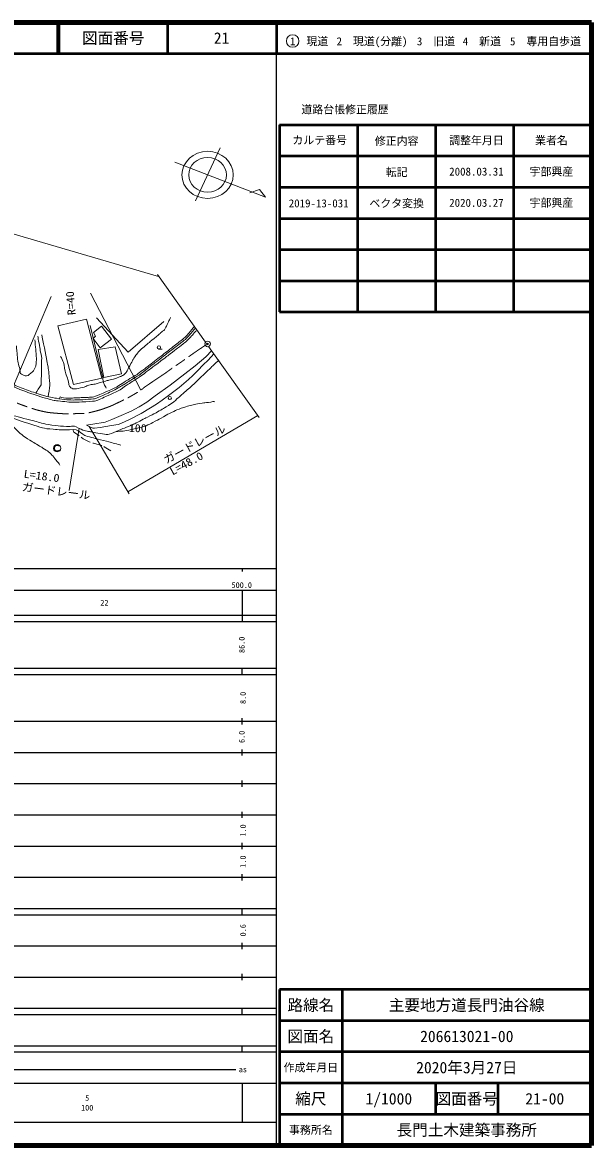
# Model space of a CAD drawing. Units: millimetres, scale not verified. Extents: x 40000 to 680000, y 20000 to 380000.
# Drawn here: x 497531 to 680000, y 20000 to 380000 of the extents above; entities that cross this region are included whole.
import ezdxf
from ezdxf.enums import TextEntityAlignment as Align

# ---------------------------------------------------------------- set-up
doc = ezdxf.new("R2010")
doc.units = ezdxf.units.MM
doc.header["$LTSCALE"] = 1000
doc.header["$PDMODE"] = 32
doc.header["$PDSIZE"] = 500
doc.linetypes.add('CHAIN', pattern=[18.5, 12, -1.5, 3.5, -1.5])
for name, color, linetype, lineweight in [('M-BMK', 2, 'CHAIN', 13), ('M-TTL', 2, 'Continuous', 140), ('M-TTL-BAND', 7, 'Continuous', 25), ('M-TTL-FRAM', 2, 'Continuous', 50), ('M-TTL-LINE', 7, 'Continuous', 50), ('M-TTL-TXT', 7, 'Continuous', 13), ('M-WORK', 1, 'Continuous', 13)]:
    doc.layers.add(name, color=color, linetype=linetype, lineweight=lineweight)
doc.layers.add('M-OTRS', color=6, linetype='Continuous')
doc.styles.add('ＭＳ ゴシック', font='')
doc.styles.get('ＭＳ ゴシック').set_extended_font_data('MS Gothic')

msp = doc.modelspace()

# ---------------------------------------------------------------- linework, layer by layer
at = {"layer": 'M-BMK'}
msp.add_open_spline([(468936, 275335), (470085, 274576), (471193, 273843), (471769, 273462), (473310, 272442), (477928, 269377), (479469, 268357), (480108, 267933), (482028, 266660), (482669, 266239), (484217, 265221), (488862, 262174), (490414, 261163), (490774, 260928), (491869, 260242), (492232, 260010), (492586, 259783), (493626, 259069), (493996, 258870), (494458, 258620), (495896, 257968), (496384, 257771), (497024, 257512), (498974, 256809), (499629, 256588), (500194, 256396), (501900, 255853), (502478, 255704), (503149, 255532), (505182, 255075), (505869, 254982), (506847, 254851), (509802, 254607), (510788, 254584), (512163, 254551), (516291, 254615), (517663, 254699), (518131, 254728), (519506, 255036), (519962, 255146), (520544, 255285), (522279, 255758), (522849, 255943), (523494, 256153), (525407, 256853), (526031, 257121), (526793, 257449), (529029, 258548), (529773, 258916), (530349, 259201), (532080, 260057), (532632, 260388), (533412, 260858), (535726, 262123), (536420, 262913), (537290, 263499), (539891, 265272), (540760, 265861), (541363, 266269), (543181, 267482), (543778, 267899), (544189, 268186), (545390, 269092), (545801, 269380), (546336, 269756), (547970, 270842), (548508, 271213), (548948, 271517), (550255, 272444), (550692, 272752), (551275, 273162), (553021, 274399), (553608, 274803), (553916, 275016), (554857, 275628), (555166, 275839), (555363, 275973), (555946, 276388), (556138, 276530)], degree=3, knots=[0, 0, 0, 0, 1, 1, 1, 2, 2, 2, 3, 3, 3, 4, 4, 4, 5, 5, 5, 6, 6, 6, 7, 7, 7, 8, 8, 8, 9, 9, 9, 10, 10, 10, 11, 11, 11, 12, 12, 12, 13, 13, 13, 14, 14, 14, 15, 15, 15, 16, 16, 16, 17, 17, 17, 18, 18, 18, 19, 19, 19, 20, 20, 20, 21, 21, 21, 22, 22, 22, 23, 23, 23, 24, 24, 24, 25, 25, 25, 26, 26, 26, 26], dxfattribs=at)
at = {"layer": 'M-OTRS'}
msp.add_point((556780, 276935), dxfattribs=at)
at = {"layer": 'M-TTL'}
for p, q in [((680000, 380000), (40000, 380000)), ((680000, 20000), (680000, 380000)), ((40000, 20000), (680000, 20000))]:
    msp.add_line(p, q, dxfattribs=at)
at = {"layer": 'M-TTL-BAND'}
for p, q in [((579000, 20000), (579000, 370000)), ((40000, 205000), (579000, 205000)), ((568000, 205000), (568000, 204000)), ((68000, 198000), (579000, 198000)), ((568000, 198000), (568000, 188000)), ((40000, 190000), (579000, 190000)), ((40000, 188000), (579000, 188000)), ((40000, 173000), (579000, 173000)), ((568000, 171000), (568000, 173000)), ((40000, 171000), (579000, 171000)), ((40000, 156000), (579000, 156000)), ((568000, 155000), (568000, 157000)), ((46000, 146000), (579000, 146000)), ((568000, 145000), (568000, 147000)), ((568000, 135000), (568000, 137000)), ((52000, 136000), (579000, 136000)), ((46000, 126000), (579000, 126000)), ((568000, 125000), (568000, 127000)), ((52000, 116000), (579000, 116000)), ((568000, 115000), (568000, 117000)), ((46000, 106000), (579000, 106000)), ((568000, 105000), (568000, 107000)), ((40000, 96000), (579000, 96000)), ((40000, 94000), (579000, 94000)), ((568000, 94000), (568000, 96000)), ((49000, 84000), (579000, 84000)), ((568000, 83000), (568000, 85000)), ((40000, 74000), (579000, 74000)), ((568000, 73000), (568000, 75000)), ((40000, 64000), (579000, 64000)), ((40000, 62000), (579000, 62000)), ((568000, 62000), (568000, 64000)), ((40000, 52000), (579000, 52000)), ((568000, 50000), (568000, 52000)), ((40000, 50000), (579000, 50000)), ((70805, 44406), (565903, 44406)), ((40000, 40000), (579000, 40000)), ((568000, 40000), (568000, 27500)), ((68000, 27500), (579000, 27500))]:
    msp.add_line(p, q, dxfattribs=at)
at = {"layer": 'M-TTL-FRAM'}
for p, q in [((580000, 347197), (580000, 287197)), ((580000, 347197), (680000, 347197)), ((580000, 287197), (680000, 287197)), ((680000, 70000), (580000, 70000)), ((580000, 70000), (580000, 20000))]:
    msp.add_line(p, q, dxfattribs=at)
at = {"layer": 'M-TTL-LINE'}
for p, q in [((508747, 380000), (508747, 370000)), ((509247, 380000), (509247, 370000)), ((543997, 380000), (543997, 370000)), ((579000, 380000), (579000, 370000)), ((40000, 370000), (680000, 370000)), ((605000, 347197), (605000, 287197)), ((630000, 347197), (630000, 287197)), ((655000, 347197), (655000, 287197)), ((580000, 337197), (680000, 337197)), ((580000, 327197), (680000, 327197)), ((580000, 317197), (680000, 317197)), ((580000, 307197), (680000, 307197)), ((580000, 297197), (680000, 297197)), ((600000, 70000), (600000, 20000)), ((680000, 60000), (580000, 60000)), ((680000, 50000), (580000, 50000)), ((680000, 40000), (580000, 40000)), ((630000, 40000), (630000, 30000)), ((650000, 40000), (650000, 30000)), ((680000, 30000), (580000, 30000))]:
    msp.add_line(p, q, dxfattribs=at)
at = {"layer": 'M-TTL-TXT'}
msp.add_circle((584147, 374034), 2000, dxfattribs=at)
at = {"layer": 'M-WORK'}
for p, q in [((553022, 322852), (560932, 339802)), ((438142, 328783), (541197, 298590)), ((540785, 299168), (556232, 277525)), ((492987, 259509), (506727, 292149)), ((519309, 293227), (535505, 262151)), ((519210, 282896), (523253, 266104)), ((541281, 275325), (542359, 275293)), ((557228, 276130), (573454, 253396)), ((509594, 259945), (509296, 259394)), ((531301, 229530), (573020, 254005)), ((512466, 229949), (515692, 249922))]:
    msp.add_line(p, q, dxfattribs=at)
for points in [[(546441, 335182), (575470, 323956), (573494, 326442), (570459, 325364)], [(521283, 285276), (531390, 274344), (542836, 284175)], [(518035, 250952), (520115, 251236), (524038, 251872), (526146, 252689), (528454, 253705), (532377, 255386), (534913, 256783), (537388, 258290), (540123, 260265), (544900, 263751), (549630, 267417), (552907, 269972), (556320, 272862), (558274, 274856)], [(518937, 250468), (520099, 249985), (520663, 249902), (522491, 250158), (526080, 250771), (528217, 251172), (529072, 251406), (532083, 252840), (535587, 254673), (538617, 256496), (540460, 257598), (542293, 258975), (544382, 260457), (547782, 262983), (550782, 265552), (552188, 266853), (553736, 268420), (555465, 270225), (557032, 271792), (558922, 273796)], [(513662, 249478), (514054, 248695), (515490, 247672), (515726, 247497)], [(518035, 250952), (518937, 250468), (522734, 244034), (528109, 234985), (531699, 228850)], [(516360, 247027), (517033, 246528), (518974, 245557), (519247, 245470)], [(520112, 245193), (520343, 245119), (522843, 244387), (523013, 244316)], [(523615, 244063), (523761, 244002), (525862, 242725)]]:
    msp.add_lwpolyline(points, dxfattribs=at)
for points in [[(508911, 282722), (513882, 263925), (522989, 265969), (518115, 284868)], [(522410, 275748), (526057, 278521), (522875, 282624), (520264, 280591), (520947, 279471), (520224, 278682)], [(521795, 275129), (523588, 266187), (529274, 267395), (527273, 276039)]]:
    msp.add_lwpolyline(points, close=True, dxfattribs=at)
for centre, radius in [((556914, 276958), 886), ((541277, 275833), 508), ((544793, 259617), 508), ((508641, 243499), 1170)]:
    msp.add_circle(centre, radius, dxfattribs=at)
for major_axis in [(8210, 0), (6048, 0)]:
    msp.add_ellipse((556890, 331141), major_axis=major_axis, ratio=0.91971, dxfattribs=at)
for points, knots in [([(370880, 300059), (372001, 300098), (375360, 300328), (376476, 300442), (380005, 300801), (390561, 302158), (394098, 302425), (396392, 302599), (403300, 302632), (405601, 302645), (407068, 302654), (411470, 302596), (412936, 302534), (414684, 302459), (419923, 302106), (421666, 301957), (422961, 301845), (426842, 301445), (428124, 301229), (429056, 301073), (431809, 300381), (432711, 300099), (434139, 299654), (438380, 298176), (439761, 297601), (441300, 296961), (445810, 294793), (447293, 294031), (448824, 293244), (453330, 290716), (454824, 289861), (455221, 289634), (456374, 288891), (456746, 288625), (457578, 288029), (460026, 286173), (460841, 285553), (461739, 284870), (464415, 282798), (465309, 282109), (465889, 281662), (467630, 280320), (468213, 279876), (468669, 279527), (470027, 278466), (470502, 278144), (471264, 277628), (473606, 276164), (474393, 275687), (475304, 275136), (478079, 273556), (478991, 273007), (480235, 272257), (483938, 269958), (485171, 269190), (485893, 268741), (488041, 267366), (488764, 266919), (489348, 266558), (491120, 265508), (491705, 265151), (492315, 264779), (494119, 263623), (494740, 263271), (495039, 263101), (495978, 262671), (496298, 262545), (497219, 262180), (500005, 261147), (500939, 260816), (501567, 260594), (503463, 259962), (504103, 259779), (504881, 259557), (507231, 258944), (508026, 258795), (508848, 258641), (512003, 258425), (512739, 258246), (513841, 258292), (514973, 258275), (515669, 258294), (516562, 258414), (519116, 258474), (519962, 258560), (520247, 258589), (521029, 258691), (521296, 258795), (522062, 259092), (524297, 260133), (525046, 260470), (525690, 260761), (527643, 261594), (528264, 261933), (528804, 262229), (530315, 263298), (530830, 263635), (531416, 264018), (533182, 265153), (533768, 265536), (534257, 265856), (535728, 266804), (536202, 267145), (536633, 267456), (537868, 268470), (538289, 268794), (538559, 269002), (539385, 269602), (539659, 269805), (539976, 270039), (540928, 270737), (541241, 270975), (541876, 271456), (543770, 272915), (544403, 273399), (544885, 273768), (546336, 274869), (546818, 275238), (547242, 275562), (548512, 276539), (548934, 276866), (549171, 277049), (549897, 277583), (550115, 277789), (550468, 278121), (551455, 279190), (551784, 279546), (551996, 279776), (552609, 280490), (552822, 280719), (552945, 280852), (553225, 281142), (553471, 281393)], [0, 0, 0, 0, 1, 1, 1, 2, 2, 2, 3, 3, 3, 4, 4, 4, 5, 5, 5, 6, 6, 6, 7, 7, 7, 8, 8, 8, 9, 9, 9, 10, 10, 10, 11, 11, 11, 12, 12, 12, 13, 13, 13, 14, 14, 14, 15, 15, 15, 16, 16, 16, 17, 17, 17, 18, 18, 18, 19, 19, 19, 20, 20, 20, 21, 21, 21, 22, 22, 22, 23, 23, 23, 24, 24, 24, 25, 25, 25, 26, 26, 26, 27, 27, 27, 28, 28, 28, 29, 29, 29, 30, 30, 30, 31, 31, 31, 32, 32, 32, 33, 33, 33, 34, 34, 34, 35, 35, 35, 36, 36, 36, 37, 37, 37, 38, 38, 38, 39, 39, 39, 40, 40, 40, 41, 41, 41, 42, 42, 42, 43, 43, 43, 44, 44, 44, 44]), ([(431881, 301051), (432453, 300904), (434155, 300411), (434717, 300229), (435456, 299990), (437657, 299223), (438383, 298947), (438944, 298734), (440598, 298029), (441147, 297788), (441848, 297481), (443940, 296536), (444633, 296212), (445142, 295973), (446659, 295234), (447159, 294977), (447723, 294687), (449396, 293786), (449950, 293479), (450824, 292995), (453436, 291528), (454297, 291024), (454910, 290665), (456736, 289569), (457318, 289162), (457941, 288726), (459711, 287285), (460309, 286816), (461065, 286225), (463330, 284449), (464090, 283862), (464885, 283248), (467275, 281407), (468083, 280810), (468883, 280219), (471307, 278482), (472129, 277923), (472671, 277554), (474343, 276516), (474900, 276172), (476055, 275458), (479540, 273347), (480693, 272630), (481472, 272145), (483778, 270643), (484558, 270160), (485321, 269689), (487637, 268324), (488405, 267862), (489548, 267173), (492977, 265107), (494112, 264405), (494335, 264267), (494955, 263773), (495194, 263664), (495971, 263313), (498365, 262412), (499164, 262116), (499908, 261842), (502151, 261053), (502907, 260815), (503514, 260624), (505355, 260115), (505974, 259970), (506461, 259856), (507941, 259604), (508434, 259523), (509105, 259414), (511119, 259082), (511796, 259020), (512303, 258974), (513833, 258975), (514342, 258982), (514853, 258989), (516386, 259055), (516897, 259087), (517581, 259129), (519633, 259290), (520316, 259352), (520458, 259366), (520886, 259415), (521019, 259466), (521653, 259711), (523514, 260546), (524134, 260825), (524471, 260976), (525468, 261462), (525806, 261613), (525989, 261695), (526558, 261900), (526736, 261993), (527134, 262199), (528296, 262879), (528683, 263104), (528979, 263276), (529865, 263797), (530155, 263978), (530763, 264356), (532572, 265512), (533176, 265896), (533613, 266175), (534933, 266999), (535360, 267293), (535617, 267469), (536350, 268050), (536595, 268242), (536977, 268542), (538110, 269456), (538494, 269752), (538817, 270001), (539805, 270720), (540128, 270968), (540957, 271606), (543425, 273543), (544252, 274183), (544671, 274507), (545939, 275466), (546361, 275788), (546701, 276048), (547721, 276828), (548061, 277089), (548403, 277352), (549449, 278120), (549770, 278409), (550065, 278675), (550863, 279558), (551128, 279853), (551514, 280281), (552650, 281583), (553022, 282022)], [0, 0, 0, 0, 1, 1, 1, 2, 2, 2, 3, 3, 3, 4, 4, 4, 5, 5, 5, 6, 6, 6, 7, 7, 7, 8, 8, 8, 9, 9, 9, 10, 10, 10, 11, 11, 11, 12, 12, 12, 13, 13, 13, 14, 14, 14, 15, 15, 15, 16, 16, 16, 17, 17, 17, 18, 18, 18, 19, 19, 19, 20, 20, 20, 21, 21, 21, 22, 22, 22, 23, 23, 23, 24, 24, 24, 25, 25, 25, 26, 26, 26, 27, 27, 27, 28, 28, 28, 29, 29, 29, 30, 30, 30, 31, 31, 31, 32, 32, 32, 33, 33, 33, 34, 34, 34, 35, 35, 35, 36, 36, 36, 37, 37, 37, 38, 38, 38, 39, 39, 39, 40, 40, 40, 41, 41, 41, 42, 42, 42, 43, 43, 43, 43]), ([(509780, 272922), (510018, 272574), (510566, 271425), (510686, 271021), (510897, 270314), (511236, 268119), (511423, 267405), (511522, 267028), (512008, 265958), (512115, 265583), (512214, 265235), (512341, 264148), (512447, 263802), (512500, 263631), (512766, 263150), (512899, 263030), (513062, 262884), (513656, 262572), (513870, 262525), (514070, 262481), (514692, 262556), (514894, 262592), (515382, 262678), (516836, 263003), (517314, 263137), (517543, 263201), (518196, 263490), (518417, 263576), (518576, 263637), (519049, 263834), (519215, 263868), (519528, 263933), (520487, 263994), (520798, 264068), (521482, 264229), (523500, 264843), (524175, 265038), (524383, 265098), (525002, 265294), (525212, 265344), (525579, 265432), (526700, 265617), (527060, 265730), (527427, 265844), (528476, 266323), (528829, 266474), (529016, 266554), (529592, 266771), (529760, 266886), (529993, 267048), (530629, 267625), (530810, 267844), (530941, 268002), (531206, 268566), (531302, 268748), (531557, 269228), (532309, 270675), (532565, 271155), (532655, 271322), (532930, 271819), (533031, 271979), (533250, 272329), (533911, 273378), (534161, 273708), (534394, 274016), (535152, 274896), (535437, 275157), (536027, 275696), (537905, 277189), (538522, 277697), (539019, 278106), (540518, 279327), (541009, 279744), (541175, 279886), (541640, 280347), (541806, 280489), (542058, 280704), (542871, 281284), (543096, 281526), (543218, 281658), (543426, 282164), (543508, 282324), (543682, 282662), (544211, 283670), (544373, 284013), (544503, 284290), (544863, 285136), (544971, 285422)], [0, 0, 0, 0, 1, 1, 1, 2, 2, 2, 3, 3, 3, 4, 4, 4, 5, 5, 5, 6, 6, 6, 7, 7, 7, 8, 8, 8, 9, 9, 9, 10, 10, 10, 11, 11, 11, 12, 12, 12, 13, 13, 13, 14, 14, 14, 15, 15, 15, 16, 16, 16, 17, 17, 17, 18, 18, 18, 19, 19, 19, 20, 20, 20, 21, 21, 21, 22, 22, 22, 23, 23, 23, 24, 24, 24, 25, 25, 25, 26, 26, 26, 27, 27, 27, 28, 28, 28, 29, 29, 29, 29]), ([(552683, 282498), (552341, 282110), (551317, 280945), (550976, 280556), (550706, 280247), (549927, 279289), (549628, 279008), (549347, 278744), (548392, 278087), (548089, 277849), (547498, 277386), (545747, 275965), (545154, 275503), (544461, 274962), (542356, 273371), (541659, 272834), (540930, 272273), (538753, 270572), (538022, 270013), (537280, 269447), (535061, 267734), (534291, 267206), (533733, 266824), (531967, 265823), (531392, 265468), (530640, 265004), (528426, 263549), (527656, 263115), (527218, 262869), (525827, 262279), (525367, 262075), (524860, 261851), (523334, 261191), (522823, 260976), (522342, 260774), (520911, 260129), (520408, 259993), (520058, 259898), (518965, 259852), (518603, 259830), (518163, 259803), (516839, 259767), (516398, 259748), (515920, 259729), (514488, 259663), (514010, 259640), (513587, 259619), (512316, 259502), (511894, 259531), (511427, 259563), (510042, 259813), (509594, 259945)], [0, 0, 0, 0, 1, 1, 1, 2, 2, 2, 3, 3, 3, 4, 4, 4, 5, 5, 5, 6, 6, 6, 7, 7, 7, 8, 8, 8, 9, 9, 9, 10, 10, 10, 11, 11, 11, 12, 12, 12, 13, 13, 13, 14, 14, 14, 15, 15, 15, 16, 16, 16, 17, 17, 17, 17]), ([(495601, 276294), (495650, 275690), (495810, 273879), (495867, 273275), (495912, 272796), (496026, 271353), (496114, 270879), (496184, 270502), (496565, 269410), (496654, 269036), (496729, 268724), (496739, 267710), (496933, 267454), (497132, 267193), (498085, 266805), (498404, 266728), (498587, 266684), (499174, 266779), (499335, 266877), (499730, 267117), (500789, 268027), (501103, 268366), (501229, 268502), (501421, 269034), (501494, 269204), (501567, 269373), (501800, 269879), (501829, 270060), (501902, 270517), (502002, 271906), (501997, 272369), (501991, 272951), (501821, 274692), (501773, 275273), (501724, 275869), (501568, 277656), (501513, 278251)], [0, 0, 0, 0, 1, 1, 1, 2, 2, 2, 3, 3, 3, 4, 4, 4, 5, 5, 5, 6, 6, 6, 7, 7, 7, 8, 8, 8, 9, 9, 9, 10, 10, 10, 11, 11, 11, 12, 12, 12, 12]), ([(501847, 261202), (502101, 261666), (503003, 263172), (503523, 263881), (503642, 265455), (503554, 270666), (503709, 272427), (503697, 272922), (503341, 274372), (503253, 274859), (503088, 275777), (502604, 278535), (502446, 279455)], [0, 0, 0, 0, 1, 1, 1, 2, 2, 2, 3, 3, 3, 4, 4, 4, 4]), ([(503747, 279864), (504072, 278202), (505041, 273217), (505362, 271554), (505456, 271068), (505752, 269613), (505824, 269123), (505892, 268660), (506013, 267262), (506058, 266797), (506119, 266158), (506388, 264243), (506357, 263602), (506218, 262864), (505946, 260785), (505733, 260108)], [0, 0, 0, 0, 1, 1, 1, 2, 2, 2, 3, 3, 3, 4, 4, 4, 5, 5, 5, 5]), ([(494794, 253919), (496073, 253586), (499911, 252591), (501190, 252259), (501961, 252060), (504265, 251422), (505046, 251262), (505818, 251104), (508157, 250756), (508940, 250673), (509634, 250600), (511727, 250491), (512426, 250483), (512778, 250479), (513841, 250704), (514183, 250616), (514767, 250465), (516344, 249538), (516908, 249325), (517251, 249195), (518335, 248979), (518694, 248907), (518964, 248852), (519780, 248730), (520052, 248688), (521015, 248541), (523900, 247837), (524866, 247961), (526004, 248107), (529160, 249576), (530228, 249993), (530823, 250225), (532603, 250931), (533180, 251203), (533982, 251580), (536326, 252835), (537116, 253237), (537627, 253497), (539178, 254242), (539682, 254514), (540367, 254883), (542393, 256042), (543060, 256444), (543586, 256761), (545147, 257743), (545643, 258106), (546025, 258385), (547082, 259333), (547438, 259644), (547739, 259907), (548629, 260710), (548929, 260974), (549492, 261468), (551189, 262938), (551750, 263434), (552034, 263685), (552880, 264446), (553156, 264707), (553625, 265151), (555010, 266507), (555473, 266958), (556094, 267561), (557951, 269376), (558573, 269978), (558966, 270358), (560152, 271492), (560549, 271868)], [0, 0, 0, 0, 1, 1, 1, 2, 2, 2, 3, 3, 3, 4, 4, 4, 5, 5, 5, 6, 6, 6, 7, 7, 7, 8, 8, 8, 9, 9, 9, 10, 10, 10, 11, 11, 11, 12, 12, 12, 13, 13, 13, 14, 14, 14, 15, 15, 15, 16, 16, 16, 17, 17, 17, 18, 18, 18, 19, 19, 19, 20, 20, 20, 21, 21, 21, 22, 22, 22, 22]), ([(523253, 266104), (523250, 265916), (523314, 265352), (523359, 265170), (523416, 264934), (523665, 264251), (523760, 264028), (523868, 263776), (524235, 263039), (524371, 262800)], [0, 0, 0, 0, 1, 1, 1, 2, 2, 2, 3, 3, 3, 3]), ([(527630, 248899), (528075, 248902), (529410, 248985), (529853, 249037), (530303, 249089), (531644, 249324), (532086, 249422), (533022, 249630), (535823, 250287), (536740, 250566), (537168, 250695), (538387, 251259), (538788, 251457), (539316, 251717), (540864, 252571), (541381, 252853), (541941, 253158), (543608, 254098), (544173, 254395), (544646, 254644), (546079, 255361), (546567, 255579), (547024, 255782), (548422, 256330), (548894, 256496), (549279, 256631), (550455, 256972), (550848, 257081), (551327, 257214), (553258, 257647), (553696, 257749), (554575, 257974), (555953, 258099), (555987, 258104), (556548, 258214), (557725, 258136), (558547, 258464), (558682, 258475), (559092, 258451), (559225, 258424)], [0, 0, 0, 0, 1, 1, 1, 2, 2, 2, 3, 3, 3, 4, 4, 4, 5, 5, 5, 6, 6, 6, 7, 7, 7, 8, 8, 8, 9, 9, 9, 10, 10, 10, 11, 11, 11, 12, 12, 12, 13, 13, 13, 13]), ([(491903, 255412), (491952, 255005), (492274, 253809), (492435, 253433), (492571, 253115), (493159, 252254), (493372, 251983), (493794, 251445), (495122, 249880), (495603, 249395), (496030, 248965), (497417, 247784), (497901, 247420), (498390, 247053), (499938, 246071), (500456, 245748), (501097, 245349), (503052, 244205), (503695, 243811), (504064, 243584), (505173, 242903), (505519, 242642), (505833, 242406), (506713, 241617), (506987, 241334), (507235, 241077), (507890, 240224), (508120, 239950), (508309, 239725), (508906, 239073), (509083, 238838), (509183, 238705), (509437, 238271), (509504, 238119)], [0, 0, 0, 0, 1, 1, 1, 2, 2, 2, 3, 3, 3, 4, 4, 4, 5, 5, 5, 6, 6, 6, 7, 7, 7, 8, 8, 8, 9, 9, 9, 10, 10, 10, 11, 11, 11, 11]), ([(494716, 253015), (495329, 252798), (497177, 252179), (497796, 251984), (499154, 251556), (503218, 250227), (504604, 249900), (505290, 249738), (507409, 249614), (508111, 249554), (508591, 249513), (510032, 249405), (510513, 249398), (511361, 249386), (513954, 249536), (514753, 249459), (515396, 249294), (516898, 247866), (517508, 247604), (518322, 247256), (520925, 246676), (521780, 246448), (522474, 246264), (524561, 245728), (525256, 245546), (526016, 245348), (528296, 244749), (529055, 244549)], [0, 0, 0, 0, 1, 1, 1, 2, 2, 2, 3, 3, 3, 4, 4, 4, 5, 5, 5, 6, 6, 6, 7, 7, 7, 8, 8, 8, 9, 9, 9, 9])]:
    msp.add_open_spline(points, degree=3, knots=knots, dxfattribs=at)

# ---------------------------------------------------------------- texts
at = {"layer": 'M-TTL-BAND', "style": 'ＭＳ ゴシック'}
msp.add_text('500.0', height=1833, dxfattribs=at).set_placement((567844, 198195), align=Align.BOTTOM_CENTER)
for s, p in [('22', (523822, 194000)), ('as', (568201, 44406)), ('5', (518288, 35238)), ('100', (518288, 32131))]:
    msp.add_text(s, height=1833, dxfattribs=at).set_placement(p, align=Align.MIDDLE_CENTER)
for s, p in [('86.0', (567860, 180500)), ('8.0', (568235, 163500)), ('6.0', (567860, 151000)), ('1.0', (568235, 121000)), ('1.0', (568235, 111000)), ('0.6', (568235, 89000))]:
    msp.add_text(s, height=1833, rotation=90, dxfattribs=at).set_placement(p, align=Align.MIDDLE_CENTER)
at = {"layer": 'M-TTL-TXT', "style": 'ＭＳ ゴシック'}
for s, height, p in [('図面番号', 3666, (526622, 375000)), ('21', 3666, (561372, 375000)), ('1\u3000現道', 2566, (589448, 373958)), ('2\u3000現道(分離)', 2566, (609619, 373958)), ('3\u3000旧道', 2566, (630121, 373958)), ('4\u3000新道', 2566, (644824, 373958)), ('5\u3000専用自歩道', 2566, (665228, 373958)), ('道路台帳修正履歴', 2566, (600968, 352113)), ('カルテ番号', 2566, (592839, 342277)), ('修正内容', 2566, (617509, 342023)), ('調整年月日', 2566, (643089, 342197)), ('業者名', 2566, (667134, 342197)), ('転記', 2566, (617509, 332023)), ('2008.03.31', 2566, (643089, 332197)), ('宇部興産', 2566, (667134, 332197)), ('2019-13-031', 2566, (592509, 322023)), ('ベクタ変換', 2566, (617509, 322023)), ('2020.03.27', 2566, (643089, 322197)), ('宇部興産', 2566, (667134, 322197)), ('路線名', 3666, (590000, 65000)), ('主要地方道長門油谷線', 3666, (640000, 65000)), ('図面名', 3666, (590000, 55000)), ('206613021-00', 3666, (640000, 55000)), ('2020年3月27日', 3666, (640000, 45000)), ('作成年月日', 2566, (590000, 45000)), ('縮尺', 3666, (590000, 35000)), ('1/1000', 3666, (615000, 35000)), ('図面番号', 3666, (640000, 35000)), ('21-00', 3666, (665000, 35000)), ('事務所名', 2566, (590000, 25000)), ('長門土木建築事務所', 3666, (640000, 25000))]:
    msp.add_text(s, height=height, dxfattribs=at).set_placement(p, align=Align.MIDDLE_CENTER)
at = {"layer": 'M-WORK', "style": 'ＭＳ ゴシック'}
for s, rotation, width, p in [('R=40', 94.606, 1.1, (515354, 286353)), ('ガードレール', 28.607, 1.05, (544019, 237769)), ('L=48.0', 28.607, 1.1, (546030, 234082)), ('L=18.0', 352.566, 1.1, (497715, 233346)), ('ガードレール', 352.566, 1.05, (497171, 229182))]:
    msp.add_text(s, height=2566, rotation=rotation, dxfattribs=dict(at, width=width)).set_placement(p, align=Align.BOTTOM_LEFT)
at = {"layer": 'M-WORK', "style": 'ＭＳ ゴシック', "width": 1.1}
msp.add_text('100', height=2566, dxfattribs=at).set_placement((531627, 247903), align=Align.BOTTOM_LEFT)
at = {"layer": 'M-WORK', "style": 'ＭＳ ゴシック'}
msp.add_text('ｃ', height=2566, rotation=2.289, dxfattribs=at).set_placement((508473, 243836), align=Align.MIDDLE_CENTER)

doc.saveas('drawing.dxf')
